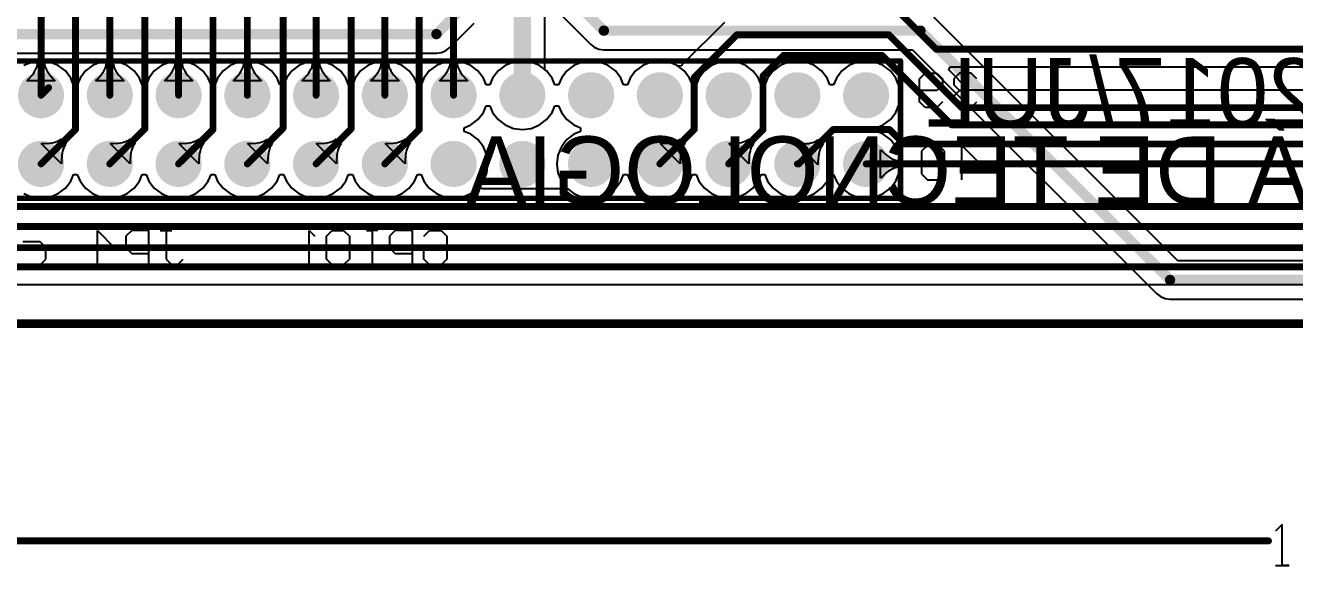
# Model space of a CAD drawing. Extents: x 8 to 204, y 9 to 177.
# Drawn here: x 47.38 to 94.26, y 8.86 to 28.85 of the extents above; entities that cross this region are included whole.
import ezdxf

# ---------------------------------------------------------------- set-up
doc = ezdxf.new("R2010")
doc.units = 0
doc.layers.get('0').update_dxf_attribs({"linetype": 'CONTINUOUS'})
for name, color, linetype in [('BOTTOMLAYER', 5, 'CONTINUOUS'), ('BOTTOMOVERLAY', 54, 'CONTINUOUS'), ('BOTTOMSOLDER', 6, 'CONTINUOUS'), ('MECHANICAL13', 56, 'CONTINUOUS'), ('MECHANICAL3', 76, 'CONTINUOUS'), ('MULTILAYER', 9, 'CONTINUOUS'), ('PADHOLELAYER', 156, 'CONTINUOUS'), ('TOPLAYER', 1, 'CONTINUOUS'), ('TOPSOLDER', 216, 'CONTINUOUS')]:
    doc.layers.add(name, color=color, linetype=linetype)

# ---------------------------------------------------------------- blocks, each defined once
blk = doc.blocks.new('HDR2X20_B_206')
at = {"layer": 'BOTTOMLAYER', "const_width": 0.75}
for points in [[(17.405, 0, 1), (18.155, 0, 1)], [(19.945, 0, 1), (20.695, 0, 1)], [(22.485, 0, 1), (23.235, 0, 1)], [(25.025, 0, 1), (25.775, 0, 1)], [(27.565, 0, 1), (28.315, 0, 1)], [(30.105, 0, 1), (30.855, 0, 1)], [(32.645, 0, 1), (33.395, 0, 1)], [(35.185, 0, 1), (35.935, 0, 1)], [(37.725, 0, 1), (38.475, 0, 1)], [(40.265, 0, 1), (41.015, 0, 1)], [(42.805, 0, 1), (43.555, 0, 1)], [(45.345, 0, 1), (46.095, 0, 1)], [(47.885, 0, 1), (48.635, 0, 1)], [(17.405, -2.54, 1), (18.155, -2.54, 1)], [(19.945, -2.54, 1), (20.695, -2.54, 1)], [(22.485, -2.54, 1), (23.235, -2.54, 1)], [(25.025, -2.54, 1), (25.775, -2.54, 1)], [(27.565, -2.54, 1), (28.315, -2.54, 1)], [(30.105, -2.54, 1), (30.855, -2.54, 1)], [(32.645, -2.54, 1), (33.395, -2.54, 1)], [(35.185, -2.54, 1), (35.935, -2.54, 1)], [(37.725, -2.54, 1), (38.475, -2.54, 1)], [(40.265, -2.54, 1), (41.015, -2.54, 1)], [(42.805, -2.54, 1), (43.555, -2.54, 1)], [(45.345, -2.54, 1), (46.095, -2.54, 1)], [(47.885, -2.54, 1), (48.635, -2.54, 1)]]:
    blk.add_lwpolyline(points, format="xyb", close=True, dxfattribs=at)
at = {"layer": 'BOTTOMOVERLAY'}
for p, q in [((50.233, 0.601), (50.445, 0.812)), ((50.233, -0.246), (50.233, 0.601)), ((50.445, 0.812), (50.868, 0.812)), ((50.868, 0.812), (51.08, 0.601)), ((51.08, 0.601), (51.08, 0.389)), ((51.715, 0.812), (51.503, 0.601)), ((51.503, 0.601), (51.503, 0.389)), ((52.138, 0.812), (51.715, 0.812)), ((52.349, 0.601), (52.138, 0.812)), ((50.868, 0.178), (50.233, 0.178)), ((51.08, 0.389), (50.868, 0.178)), ((51.503, 0.389), (51.715, 0.178)), ((51.715, 0.178), (51.503, -0.034)), ((51.715, 0.178), (51.926, 0.178)), ((51.926, 0.178), (51.715, 0.178)), ((50.445, -0.457), (50.233, -0.246)), ((50.868, -0.457), (50.445, -0.457)), ((51.08, -0.246), (50.868, -0.457)), ((51.503, -0.034), (51.503, -0.246)), ((51.503, -0.246), (51.715, -0.457)), ((51.715, -0.457), (52.138, -0.457)), ((52.138, -0.457), (52.349, -0.246)), ((50.521, -1.855), (50.31, -2.066)), ((50.944, -1.855), (50.521, -1.855)), ((51.156, -2.066), (50.944, -1.855)), ((51.791, -3.124), (51.791, -1.855)), ((51.791, -1.855), (52.426, -2.489)), ((50.31, -2.066), (50.31, -2.913)), ((51.156, -2.913), (51.156, -2.066)), ((52.426, -2.489), (51.579, -2.489)), ((50.31, -2.913), (50.521, -3.124)), ((50.521, -3.124), (50.944, -3.124)), ((50.944, -3.124), (51.156, -2.913))]:
    blk.add_line(p, q, dxfattribs=at)
at = {"layer": 'BOTTOMOVERLAY', "const_width": 0.2}
for points in [[(-1.27, 1.27), (49.53, 1.27)], [(49.53, -3.81), (49.53, 1.27)], [(-1.27, -3.81), (49.53, -3.81)]]:
    blk.add_lwpolyline(points, dxfattribs=at)
at = {"layer": 'BOTTOMOVERLAY', "const_width": 0.1}
for points in [[(49.48, 1.27, 1), (49.58, 1.27, 1)], [(49.48, 1.27, 1), (49.58, 1.27, 1)], [(49.48, -3.81, 1), (49.58, -3.81, 1)], [(49.48, -3.81, 1), (49.58, -3.81, 1)]]:
    blk.add_lwpolyline(points, format="xyb", close=True, dxfattribs=at)
at = {"layer": 'BOTTOMSOLDER', "const_width": 0.852}
for points in [[(17.354, 0, 1), (18.206, 0, 1)], [(19.894, 0, 1), (20.746, 0, 1)], [(22.434, 0, 1), (23.286, 0, 1)], [(24.974, 0, 1), (25.826, 0, 1)], [(27.514, 0, 1), (28.366, 0, 1)], [(30.054, 0, 1), (30.906, 0, 1)], [(32.594, 0, 1), (33.446, 0, 1)], [(35.134, 0, 1), (35.986, 0, 1)], [(37.674, 0, 1), (38.526, 0, 1)], [(40.214, 0, 1), (41.066, 0, 1)], [(42.754, 0, 1), (43.606, 0, 1)], [(45.294, 0, 1), (46.146, 0, 1)], [(47.834, 0, 1), (48.686, 0, 1)], [(17.354, -2.54, 1), (18.206, -2.54, 1)], [(19.894, -2.54, 1), (20.746, -2.54, 1)], [(22.434, -2.54, 1), (23.286, -2.54, 1)], [(24.974, -2.54, 1), (25.826, -2.54, 1)], [(27.514, -2.54, 1), (28.366, -2.54, 1)], [(30.054, -2.54, 1), (30.906, -2.54, 1)], [(32.594, -2.54, 1), (33.446, -2.54, 1)], [(35.134, -2.54, 1), (35.986, -2.54, 1)], [(37.674, -2.54, 1), (38.526, -2.54, 1)], [(40.214, -2.54, 1), (41.066, -2.54, 1)], [(42.754, -2.54, 1), (43.606, -2.54, 1)], [(45.294, -2.54, 1), (46.146, -2.54, 1)], [(47.834, -2.54, 1), (48.686, -2.54, 1)]]:
    blk.add_lwpolyline(points, format="xyb", close=True, dxfattribs=at)
at = {"layer": 'MULTILAYER', "const_width": 0.75}
for points in [[(17.405, 0, 1), (18.155, 0, 1)], [(19.945, 0, 1), (20.695, 0, 1)], [(22.485, 0, 1), (23.235, 0, 1)], [(25.025, 0, 1), (25.775, 0, 1)], [(27.565, 0, 1), (28.315, 0, 1)], [(30.105, 0, 1), (30.855, 0, 1)], [(32.645, 0, 1), (33.395, 0, 1)], [(35.185, 0, 1), (35.935, 0, 1)], [(37.725, 0, 1), (38.475, 0, 1)], [(40.265, 0, 1), (41.015, 0, 1)], [(42.805, 0, 1), (43.555, 0, 1)], [(45.345, 0, 1), (46.095, 0, 1)], [(47.885, 0, 1), (48.635, 0, 1)], [(17.405, -2.54, 1), (18.155, -2.54, 1)], [(19.945, -2.54, 1), (20.695, -2.54, 1)], [(22.485, -2.54, 1), (23.235, -2.54, 1)], [(25.025, -2.54, 1), (25.775, -2.54, 1)], [(27.565, -2.54, 1), (28.315, -2.54, 1)], [(30.105, -2.54, 1), (30.855, -2.54, 1)], [(32.645, -2.54, 1), (33.395, -2.54, 1)], [(35.185, -2.54, 1), (35.935, -2.54, 1)], [(37.725, -2.54, 1), (38.475, -2.54, 1)], [(40.265, -2.54, 1), (41.015, -2.54, 1)], [(42.805, -2.54, 1), (43.555, -2.54, 1)], [(45.345, -2.54, 1), (46.095, -2.54, 1)], [(47.885, -2.54, 1), (48.635, -2.54, 1)]]:
    blk.add_lwpolyline(points, format="xyb", close=True, dxfattribs=at)
at = {"layer": 'PADHOLELAYER', "const_width": 0.45}
for points in [[(17.555, 0, 1), (18.005, 0, 1)], [(20.095, 0, 1), (20.545, 0, 1)], [(22.635, 0, 1), (23.085, 0, 1)], [(25.175, 0, 1), (25.625, 0, 1)], [(27.715, 0, 1), (28.165, 0, 1)], [(30.255, 0, 1), (30.705, 0, 1)], [(32.795, 0, 1), (33.245, 0, 1)], [(35.335, 0, 1), (35.785, 0, 1)], [(37.875, 0, 1), (38.325, 0, 1)], [(40.415, 0, 1), (40.865, 0, 1)], [(42.955, 0, 1), (43.405, 0, 1)], [(45.495, 0, 1), (45.945, 0, 1)], [(48.035, 0, 1), (48.485, 0, 1)], [(17.555, -2.54, 1), (18.005, -2.54, 1)], [(20.095, -2.54, 1), (20.545, -2.54, 1)], [(22.635, -2.54, 1), (23.085, -2.54, 1)], [(25.175, -2.54, 1), (25.625, -2.54, 1)], [(27.715, -2.54, 1), (28.165, -2.54, 1)], [(30.255, -2.54, 1), (30.705, -2.54, 1)], [(32.795, -2.54, 1), (33.245, -2.54, 1)], [(35.335, -2.54, 1), (35.785, -2.54, 1)], [(37.875, -2.54, 1), (38.325, -2.54, 1)], [(40.415, -2.54, 1), (40.865, -2.54, 1)], [(42.955, -2.54, 1), (43.405, -2.54, 1)], [(45.495, -2.54, 1), (45.945, -2.54, 1)], [(48.035, -2.54, 1), (48.485, -2.54, 1)]]:
    blk.add_lwpolyline(points, format="xyb", close=True, dxfattribs=at)
at = {"layer": 'TOPLAYER', "const_width": 0.75}
for points in [[(17.405, 0, 1), (18.155, 0, 1)], [(19.945, 0, 1), (20.695, 0, 1)], [(22.485, 0, 1), (23.235, 0, 1)], [(25.025, 0, 1), (25.775, 0, 1)], [(27.565, 0, 1), (28.315, 0, 1)], [(30.105, 0, 1), (30.855, 0, 1)], [(32.645, 0, 1), (33.395, 0, 1)], [(35.185, 0, 1), (35.935, 0, 1)], [(37.725, 0, 1), (38.475, 0, 1)], [(40.265, 0, 1), (41.015, 0, 1)], [(42.805, 0, 1), (43.555, 0, 1)], [(45.345, 0, 1), (46.095, 0, 1)], [(47.885, 0, 1), (48.635, 0, 1)], [(17.405, -2.54, 1), (18.155, -2.54, 1)], [(19.945, -2.54, 1), (20.695, -2.54, 1)], [(22.485, -2.54, 1), (23.235, -2.54, 1)], [(25.025, -2.54, 1), (25.775, -2.54, 1)], [(27.565, -2.54, 1), (28.315, -2.54, 1)], [(30.105, -2.54, 1), (30.855, -2.54, 1)], [(32.645, -2.54, 1), (33.395, -2.54, 1)], [(35.185, -2.54, 1), (35.935, -2.54, 1)], [(37.725, -2.54, 1), (38.475, -2.54, 1)], [(40.265, -2.54, 1), (41.015, -2.54, 1)], [(42.805, -2.54, 1), (43.555, -2.54, 1)], [(45.345, -2.54, 1), (46.095, -2.54, 1)], [(47.885, -2.54, 1), (48.635, -2.54, 1)]]:
    blk.add_lwpolyline(points, format="xyb", close=True, dxfattribs=at)
at = {"layer": 'TOPSOLDER', "const_width": 0.852}
for points in [[(17.354, 0, 1), (18.206, 0, 1)], [(19.894, 0, 1), (20.746, 0, 1)], [(22.434, 0, 1), (23.286, 0, 1)], [(24.974, 0, 1), (25.826, 0, 1)], [(27.514, 0, 1), (28.366, 0, 1)], [(30.054, 0, 1), (30.906, 0, 1)], [(32.594, 0, 1), (33.446, 0, 1)], [(35.134, 0, 1), (35.986, 0, 1)], [(37.674, 0, 1), (38.526, 0, 1)], [(40.214, 0, 1), (41.066, 0, 1)], [(42.754, 0, 1), (43.606, 0, 1)], [(45.294, 0, 1), (46.146, 0, 1)], [(47.834, 0, 1), (48.686, 0, 1)], [(17.354, -2.54, 1), (18.206, -2.54, 1)], [(19.894, -2.54, 1), (20.746, -2.54, 1)], [(22.434, -2.54, 1), (23.286, -2.54, 1)], [(24.974, -2.54, 1), (25.826, -2.54, 1)], [(27.514, -2.54, 1), (28.366, -2.54, 1)], [(30.054, -2.54, 1), (30.906, -2.54, 1)], [(32.594, -2.54, 1), (33.446, -2.54, 1)], [(35.134, -2.54, 1), (35.986, -2.54, 1)], [(37.674, -2.54, 1), (38.526, -2.54, 1)], [(40.214, -2.54, 1), (41.066, -2.54, 1)], [(42.754, -2.54, 1), (43.606, -2.54, 1)], [(45.294, -2.54, 1), (46.146, -2.54, 1)], [(47.834, -2.54, 1), (48.686, -2.54, 1)]]:
    blk.add_lwpolyline(points, format="xyb", close=True, dxfattribs=at)

msp = doc.modelspace()

# ---------------------------------------------------------------- linework, layer by layer
at = {"layer": 'BOTTOMLAYER'}
for p, q in [((63.058, 28.026), (63.96, 28.927)), ((73.202, 28.957), (71.627, 27.382)), ((41.962, 27.82), (62.56, 27.82)), ((62.56, 27.82), (62.743, 27.844)), ((62.743, 27.844), (62.912, 27.914)), ((62.912, 27.914), (63.058, 28.026)), ((47.627, 27.489), (47.321, 27.362)), ((47.955, 27.532), (47.627, 27.489)), ((48.284, 27.489), (47.955, 27.532)), ((48.59, 27.362), (48.284, 27.489)), ((48.852, 27.161), (48.59, 27.362)), ((49.861, 27.362), (49.598, 27.161)), ((50.167, 27.489), (49.861, 27.362)), ((50.495, 27.532), (50.167, 27.489)), ((50.824, 27.489), (50.495, 27.532)), ((51.13, 27.362), (50.824, 27.489)), ((51.392, 27.161), (51.13, 27.362)), ((52.401, 27.362), (52.138, 27.161)), ((52.707, 27.489), (52.401, 27.362)), ((53.035, 27.532), (52.707, 27.489)), ((53.364, 27.489), (53.035, 27.532)), ((53.67, 27.362), (53.364, 27.489)), ((53.932, 27.161), (53.67, 27.362)), ((54.941, 27.362), (54.678, 27.161)), ((55.247, 27.489), (54.941, 27.362)), ((55.575, 27.532), (55.247, 27.489)), ((55.904, 27.489), (55.575, 27.532)), ((56.21, 27.362), (55.904, 27.489)), ((56.472, 27.161), (56.21, 27.362)), ((57.481, 27.362), (57.218, 27.161)), ((57.787, 27.489), (57.481, 27.362)), ((58.115, 27.532), (57.787, 27.489)), ((58.444, 27.489), (58.115, 27.532)), ((58.75, 27.362), (58.444, 27.489)), ((59.012, 27.161), (58.75, 27.362)), ((60.021, 27.362), (59.758, 27.161)), ((60.327, 27.489), (60.021, 27.362)), ((60.655, 27.532), (60.327, 27.489)), ((60.984, 27.489), (60.655, 27.532)), ((61.29, 27.362), (60.984, 27.489)), ((61.552, 27.161), (61.29, 27.362)), ((62.561, 27.362), (62.298, 27.161)), ((62.867, 27.489), (62.561, 27.362)), ((63.195, 27.532), (62.867, 27.489)), ((63.524, 27.489), (63.195, 27.532)), ((63.83, 27.362), (63.524, 27.489)), ((64.092, 27.161), (63.83, 27.362)), ((65.101, 27.362), (64.838, 27.161)), ((65.407, 27.489), (65.101, 27.362)), ((65.735, 27.532), (65.407, 27.489)), ((66.064, 27.489), (65.735, 27.532)), ((66.37, 27.362), (66.064, 27.489)), ((66.632, 27.161), (66.37, 27.362)), ((67.641, 27.362), (67.378, 27.161)), ((67.947, 27.489), (67.641, 27.362)), ((68.275, 27.532), (67.947, 27.489)), ((68.604, 27.489), (68.275, 27.532)), ((68.91, 27.362), (68.604, 27.489)), ((69.172, 27.161), (68.91, 27.362)), ((70.181, 27.362), (69.918, 27.161)), ((70.487, 27.489), (70.181, 27.362)), ((70.815, 27.532), (70.487, 27.489)), ((71.144, 27.489), (70.815, 27.532)), ((71.45, 27.362), (71.144, 27.489)), ((71.485, 27.335), (71.45, 27.362)), ((71.61, 27.356), (71.485, 27.335)), ((71.627, 27.382), (71.61, 27.356)), ((81.487, 27.201), (81.536, 27.318)), ((82.234, 26.454), (81.487, 27.201)), ((81.536, 27.318), (120.701, 27.318)), ((49.054, 26.898), (48.852, 27.161)), ((49.156, 26.651), (49.054, 26.898)), ((49.396, 26.898), (49.294, 26.651)), ((49.598, 27.161), (49.396, 26.898)), ((51.594, 26.898), (51.392, 27.161)), ((51.696, 26.651), (51.594, 26.898)), ((51.936, 26.898), (51.834, 26.651)), ((52.138, 27.161), (51.936, 26.898)), ((54.134, 26.898), (53.932, 27.161)), ((54.236, 26.651), (54.134, 26.898)), ((54.476, 26.898), (54.374, 26.651)), ((54.678, 27.161), (54.476, 26.898)), ((56.674, 26.898), (56.472, 27.161)), ((56.776, 26.651), (56.674, 26.898)), ((57.016, 26.898), (56.914, 26.651)), ((57.218, 27.161), (57.016, 26.898)), ((59.214, 26.898), (59.012, 27.161)), ((59.316, 26.651), (59.214, 26.898)), ((59.556, 26.898), (59.454, 26.651)), ((59.758, 27.161), (59.556, 26.898)), ((61.754, 26.898), (61.552, 27.161)), ((61.856, 26.651), (61.754, 26.898)), ((62.096, 26.898), (61.994, 26.651)), ((62.298, 27.161), (62.096, 26.898)), ((64.294, 26.898), (64.092, 27.161)), ((64.396, 26.651), (64.294, 26.898)), ((64.636, 26.898), (64.534, 26.651)), ((64.838, 27.161), (64.636, 26.898)), ((66.834, 26.898), (66.632, 27.161)), ((66.936, 26.651), (66.834, 26.898)), ((67.176, 26.898), (67.074, 26.651)), ((67.378, 27.161), (67.176, 26.898)), ((69.374, 26.898), (69.172, 27.161)), ((69.476, 26.651), (69.374, 26.898)), ((69.716, 26.898), (69.614, 26.651)), ((69.918, 27.161), (69.716, 26.898)), ((49.294, 26.651), (49.156, 26.651)), ((51.834, 26.651), (51.696, 26.651)), ((54.374, 26.651), (54.236, 26.651)), ((56.914, 26.651), (56.776, 26.651)), ((59.454, 26.651), (59.316, 26.651)), ((61.994, 26.651), (61.856, 26.651)), ((64.534, 26.651), (64.396, 26.651)), ((67.074, 26.651), (66.936, 26.651)), ((69.614, 26.651), (69.476, 26.651)), ((133.869, 26.454), (82.234, 26.454)), ((64.294, 25.629), (64.396, 25.876)), ((64.396, 25.876), (64.534, 25.876)), ((64.534, 25.876), (64.636, 25.629)), ((66.834, 25.629), (66.936, 25.876)), ((66.936, 25.876), (67.074, 25.876)), ((67.074, 25.876), (67.176, 25.629)), ((63.83, 25.165), (64.092, 25.366)), ((64.092, 25.366), (64.294, 25.629)), ((64.636, 25.629), (64.838, 25.366)), ((64.838, 25.366), (65.101, 25.165)), ((66.37, 25.165), (66.632, 25.366)), ((66.632, 25.366), (66.834, 25.629)), ((67.176, 25.629), (67.378, 25.366)), ((67.378, 25.366), (67.641, 25.165)), ((63.582, 25.062), (63.83, 25.165)), ((63.582, 24.925), (63.582, 25.062)), ((63.83, 24.822), (63.582, 24.925)), ((65.101, 25.165), (65.407, 25.038)), ((65.407, 25.038), (65.735, 24.995)), ((65.735, 24.995), (66.064, 25.038)), ((66.064, 25.038), (66.37, 25.165)), ((67.641, 25.165), (67.888, 25.062)), ((67.888, 24.925), (67.641, 24.822)), ((67.888, 25.062), (67.888, 24.925)), ((64.092, 24.621), (63.83, 24.822)), ((64.294, 24.358), (64.092, 24.621)), ((67.378, 24.621), (67.176, 24.358)), ((67.641, 24.822), (67.378, 24.621)), ((71.565, 23.731), (70.823, 24.474)), ((70.823, 24.474), (70.93, 24.474)), ((70.93, 24.474), (71.124, 24.487)), ((71.124, 24.487), (71.209, 24.5)), ((71.209, 24.5), (71.287, 24.516)), ((71.287, 24.516), (71.358, 24.536)), ((71.358, 24.536), (71.421, 24.56)), ((71.421, 24.56), (71.477, 24.587)), ((71.477, 24.587), (71.525, 24.619)), ((71.525, 24.619), (71.566, 24.654)), ((71.566, 24.654), (71.746, 24.475)), ((71.679, 24.385), (71.651, 24.33)), ((71.711, 24.434), (71.679, 24.385)), ((71.746, 24.475), (71.711, 24.434)), ((74.105, 23.731), (73.363, 24.474)), ((73.363, 24.474), (73.47, 24.474)), ((73.47, 24.474), (73.664, 24.487)), ((73.664, 24.487), (73.749, 24.5)), ((73.749, 24.5), (73.827, 24.516)), ((73.827, 24.516), (73.898, 24.536)), ((73.898, 24.536), (73.961, 24.56)), ((73.961, 24.56), (74.017, 24.587)), ((74.017, 24.587), (74.065, 24.619)), ((74.065, 24.619), (74.106, 24.654)), ((74.106, 24.654), (74.286, 24.475)), ((74.219, 24.385), (74.191, 24.33)), ((74.251, 24.434), (74.219, 24.385)), ((74.286, 24.475), (74.251, 24.434)), ((76.645, 23.695), (75.939, 24.472)), ((75.939, 24.472), (76.044, 24.468)), ((76.044, 24.468), (76.234, 24.473)), ((76.234, 24.473), (76.318, 24.483)), ((76.318, 24.483), (76.395, 24.497)), ((76.395, 24.497), (76.465, 24.515)), ((76.465, 24.515), (76.529, 24.538)), ((76.529, 24.538), (76.585, 24.565)), ((76.585, 24.565), (76.633, 24.596)), ((76.633, 24.596), (76.675, 24.633)), ((76.675, 24.633), (76.846, 24.444)), ((76.812, 24.404), (76.781, 24.357)), ((76.846, 24.444), (76.812, 24.404)), ((64.421, 24.052), (64.294, 24.358)), ((64.464, 23.724), (64.421, 24.052)), ((67.05, 24.052), (67.006, 23.724)), ((67.176, 24.358), (67.05, 24.052)), ((71.579, 24.032), (71.566, 23.839)), ((71.591, 24.118), (71.579, 24.032)), ((71.608, 24.196), (71.591, 24.118)), ((71.628, 24.266), (71.608, 24.196)), ((71.651, 24.33), (71.628, 24.266)), ((74.119, 24.032), (74.106, 23.839)), ((74.131, 24.118), (74.119, 24.032)), ((74.148, 24.196), (74.131, 24.118)), ((74.168, 24.266), (74.148, 24.196)), ((74.191, 24.33), (74.168, 24.266)), ((76.672, 24.002), (76.651, 23.805)), ((76.687, 24.088), (76.672, 24.002)), ((76.706, 24.167), (76.687, 24.088)), ((76.728, 24.238), (76.706, 24.167)), ((76.753, 24.301), (76.728, 24.238)), ((76.781, 24.357), (76.753, 24.301)), ((78.971, 23.199), (78.971, 24.249)), ((78.971, 24.249), (79.048, 24.173)), ((79.048, 24.173), (79.193, 24.046)), ((79.193, 24.046), (79.263, 23.994)), ((79.263, 23.994), (79.329, 23.95)), ((79.329, 23.95), (79.393, 23.914)), ((79.393, 23.914), (79.455, 23.886)), ((64.421, 23.395), (64.464, 23.724)), ((67.006, 23.724), (67.05, 23.395)), ((71.566, 23.839), (71.565, 23.731)), ((74.106, 23.839), (74.105, 23.731)), ((76.651, 23.805), (76.645, 23.695)), ((79.263, 23.453), (79.193, 23.402)), ((79.329, 23.497), (79.263, 23.453)), ((79.393, 23.533), (79.329, 23.497)), ((79.455, 23.561), (79.393, 23.533)), ((79.455, 23.886), (79.514, 23.867)), ((79.514, 23.581), (79.455, 23.561)), ((79.514, 23.867), (79.57, 23.855)), ((79.57, 23.593), (79.514, 23.581)), ((79.57, 23.855), (79.624, 23.851)), ((79.624, 23.597), (79.57, 23.593)), ((79.624, 23.851), (79.624, 23.597)), ((64.167, 22.923), (64.294, 23.089)), ((64.294, 23.089), (64.421, 23.395)), ((67.05, 23.395), (67.176, 23.089)), ((67.176, 23.089), (67.304, 22.923)), ((79.048, 23.274), (78.971, 23.199)), ((79.193, 23.402), (79.048, 23.274)), ((64.229, 22.796), (64.167, 22.923)), ((67.241, 22.796), (64.229, 22.796)), ((67.304, 22.923), (67.241, 22.796)), ((33.985, 19.266), (167.303, 19.266)), ((190.119, 17.78), (14.605, 17.78))]:
    msp.add_line(p, q, dxfattribs=at)
for points, const_width in [([(77.165, 31.826), (81.026, 27.965)], 0.254), ([(62.56, 28.524), (63.881, 29.845)], 0.381), ([(41.377, 28.524), (62.56, 28.524)], 0.381), ([(72.085, 26.924), (73.66, 28.499)], 0.254), ([(73.66, 28.499), (79.273, 28.499)], 0.254), ([(79.273, 28.499), (81.966, 25.806)], 0.254), ([(74.625, 26.975), (75.387, 27.737)], 0.254), ([(75.387, 27.737), (79.019, 27.737)], 0.254), ([(79.019, 27.737), (81.585, 25.171)], 0.254), ([(81.026, 27.965), (120.701, 27.965)], 0.254), ([(72.085, 24.994), (72.085, 26.924)], 0.254), ([(74.625, 24.994), (74.625, 26.975)], 0.254), ([(47.955, 26.264), (48.235, 26.543)], 0.254), ([(81.966, 25.806), (134.137, 25.806)], 0.254), ([(70.815, 23.724), (72.085, 24.994)], 0.254), ([(73.355, 23.724), (74.625, 24.994)], 0.254), ([(75.946, 23.724), (77.216, 24.994)], 0.254), ([(77.216, 24.994), (79.299, 24.994)], 0.254), ([(79.299, 24.994), (79.832, 24.46)], 0.254), ([(81.585, 25.171), (134.899, 25.171)], 0.254), ([(79.832, 24.46), (135.585, 24.46)], 0.254), ([(75.895, 23.724), (75.946, 23.724)], 0.254), ([(78.435, 23.724), (137.574, 23.724)], 0.254), ([(39.37, 22.149), (144.926, 22.149)], 0.254), ([(37.567, 21.412), (152.419, 21.412)], 0.254), ([(35.814, 20.625), (159.734, 20.625)], 0.254), ([(33.985, 19.914), (167.303, 19.914)], 0.254)]:
    msp.add_lwpolyline(points, dxfattribs=dict(at, const_width=const_width))
for points, const_width in [([(62.465, 28.524, 1), (62.655, 28.524, 1)], 0.191), ([(62.465, 28.524, 1), (62.655, 28.524, 1)], 0.191), ([(73.596, 28.499, 1), (73.724, 28.499, 1)], 0.127), ([(73.596, 28.499, 1), (73.724, 28.499, 1)], 0.127), ([(79.21, 28.499, 1), (79.337, 28.499, 1)], 0.127), ([(79.21, 28.499, 1), (79.337, 28.499, 1)], 0.127), ([(75.324, 27.737, 1), (75.451, 27.737, 1)], 0.127), ([(75.324, 27.737, 1), (75.451, 27.737, 1)], 0.127), ([(78.956, 27.737, 1), (79.083, 27.737, 1)], 0.127), ([(78.956, 27.737, 1), (79.083, 27.737, 1)], 0.127), ([(80.962, 27.965, 1), (81.09, 27.965, 1)], 0.127), ([(80.962, 27.965, 1), (81.09, 27.965, 1)], 0.127), ([(72.022, 26.924, 1), (72.149, 26.924, 1)], 0.127), ([(72.022, 26.924, 1), (72.149, 26.924, 1)], 0.127), ([(74.562, 26.975, 1), (74.689, 26.975, 1)], 0.127), ([(74.562, 26.975, 1), (74.689, 26.975, 1)], 0.127), ([(47.892, 26.264, 1), (48.019, 26.264, 1)], 0.127), ([(48.171, 26.543, 1), (48.298, 26.543, 1)], 0.127), ([(81.902, 25.806, 1), (82.029, 25.806, 1)], 0.127), ([(81.902, 25.806, 1), (82.029, 25.806, 1)], 0.127), ([(72.022, 24.994, 1), (72.149, 24.994, 1)], 0.127), ([(72.022, 24.994, 1), (72.149, 24.994, 1)], 0.127), ([(74.562, 24.994, 1), (74.689, 24.994, 1)], 0.127), ([(74.562, 24.994, 1), (74.689, 24.994, 1)], 0.127), ([(77.152, 24.994, 1), (77.279, 24.994, 1)], 0.127), ([(77.152, 24.994, 1), (77.279, 24.994, 1)], 0.127), ([(79.235, 24.994, 1), (79.362, 24.994, 1)], 0.127), ([(79.235, 24.994, 1), (79.362, 24.994, 1)], 0.127), ([(81.521, 25.171, 1), (81.648, 25.171, 1)], 0.127), ([(81.521, 25.171, 1), (81.648, 25.171, 1)], 0.127), ([(79.769, 24.46, 1), (79.896, 24.46, 1)], 0.127), ([(79.769, 24.46, 1), (79.896, 24.46, 1)], 0.127), ([(70.752, 23.724, 1), (70.879, 23.724, 1)], 0.127), ([(73.292, 23.724, 1), (73.419, 23.724, 1)], 0.127), ([(75.832, 23.724, 1), (75.959, 23.724, 1)], 0.127), ([(75.882, 23.724, 1), (76.01, 23.724, 1)], 0.127), ([(75.882, 23.724, 1), (76.01, 23.724, 1)], 0.127), ([(78.372, 23.724, 1), (78.499, 23.724, 1)], 0.127)]:
    msp.add_lwpolyline(points, format="xyb", close=True, dxfattribs=dict(at, const_width=const_width))
at = {"layer": 'BOTTOMOVERLAY'}
for p, q in [((50.034, 19.99), (50.034, 21.259)), ((50.034, 21.259), (50.669, 20.625)), ((51.303, 21.259), (51.092, 21.048)), ((51.938, 21.259), (51.303, 21.259)), ((51.938, 19.99), (51.938, 21.259)), ((52.361, 21.259), (52.784, 21.259)), ((52.784, 21.259), (52.573, 21.259)), ((52.573, 21.259), (52.573, 20.201)), ((57.863, 19.99), (57.863, 21.259)), ((57.863, 21.259), (58.074, 21.048)), ((58.498, 21.048), (58.709, 21.259)), ((58.709, 21.259), (59.132, 21.259)), ((59.132, 21.259), (59.344, 21.048)), ((60.402, 21.259), (59.979, 21.259)), ((59.979, 21.259), (60.19, 21.259)), ((60.19, 21.259), (60.19, 19.99)), ((61.037, 21.259), (60.825, 21.048)), ((61.672, 21.259), (61.037, 21.259)), ((61.672, 19.99), (61.672, 21.259)), ((62.095, 21.048), (62.306, 21.259)), ((62.306, 21.259), (62.73, 21.259)), ((62.73, 21.259), (62.941, 21.048)), ((47.918, 20.836), (47.283, 20.836)), ((48.129, 20.625), (47.918, 20.836)), ((51.092, 21.048), (51.092, 20.625)), ((58.498, 20.201), (58.498, 21.048)), ((59.344, 21.048), (59.344, 20.201)), ((60.825, 21.048), (60.825, 20.625)), ((62.941, 21.048), (62.941, 20.201)), ((47.918, 19.99), (48.129, 20.201)), ((48.129, 20.201), (48.129, 20.625)), ((50.669, 20.625), (49.822, 20.625)), ((51.092, 20.625), (51.303, 20.413)), ((51.303, 20.413), (51.938, 20.413)), ((52.573, 20.201), (52.784, 19.99)), ((52.996, 19.99), (53.208, 20.201)), ((55.747, 20.625), (54.9, 20.625)), ((58.709, 19.99), (58.498, 20.201)), ((59.344, 20.201), (59.132, 19.99)), ((60.825, 20.625), (61.037, 20.413)), ((61.037, 20.413), (61.672, 20.413)), ((62.095, 20.201), (62.095, 20.625)), ((62.095, 20.625), (62.518, 20.625)), ((62.306, 19.99), (62.095, 20.201)), ((62.941, 20.201), (62.73, 19.99)), ((47.283, 19.99), (47.918, 19.99)), ((52.784, 19.99), (52.996, 19.99)), ((58.074, 19.99), (57.651, 19.99)), ((57.651, 19.99), (57.863, 19.99)), ((59.132, 19.99), (58.709, 19.99)), ((60.402, 19.99), (59.979, 19.99)), ((60.19, 19.99), (60.402, 19.99)), ((62.73, 19.99), (62.306, 19.99))]:
    msp.add_line(p, q, dxfattribs=at)
at = {"layer": 'MECHANICAL13'}
for p, q in [((93.807, 10.388), (93.554, 10.134)), ((93.807, 8.865), (93.807, 10.388)), ((93.554, 8.865), (94.061, 8.865)), ((94.061, 8.865), (93.807, 8.865))]:
    msp.add_line(p, q, dxfattribs=at)
at = {"layer": 'MECHANICAL13', "const_width": 0.254}
msp.add_lwpolyline([(14.011, 9.779), (93.3, 9.779)], dxfattribs=at)
at = {"layer": 'MECHANICAL13', "const_width": 0.127}
msp.add_lwpolyline([(93.236, 9.779, 1), (93.363, 9.779, 1)], format="xyb", close=True, dxfattribs=at)
at = {"layer": 'MECHANICAL3', "const_width": 0.254}
msp.add_lwpolyline([(14.605, 17.78), (190.5, 17.78)], dxfattribs=at)
at = {"layer": 'TOPLAYER'}
for p, q in [((66.799, 29.601), (68.247, 28.153)), ((66.568, 27.21), (66.568, 29.476)), ((89.954, 20.136), (80.94, 29.149)), ((68.247, 28.153), (68.393, 28.041)), ((68.393, 28.041), (68.563, 27.971)), ((68.563, 27.971), (68.745, 27.947)), ((68.745, 27.947), (80.15, 27.947)), ((80.15, 27.947), (89.164, 18.933)), ((47.729, 27.158), (47.765, 27.222)), ((47.765, 27.222), (47.792, 27.283)), ((47.792, 27.283), (47.812, 27.342)), ((47.812, 27.342), (47.824, 27.399)), ((47.824, 27.399), (47.828, 27.453)), ((47.828, 27.453), (48.082, 27.453)), ((48.082, 27.453), (48.086, 27.399)), ((48.086, 27.399), (48.098, 27.342)), ((48.098, 27.342), (48.118, 27.283)), ((48.118, 27.283), (48.146, 27.222)), ((48.146, 27.222), (48.182, 27.158)), ((50.269, 27.158), (50.305, 27.222)), ((50.305, 27.222), (50.332, 27.283)), ((50.332, 27.283), (50.352, 27.342)), ((50.352, 27.342), (50.364, 27.399)), ((50.364, 27.399), (50.368, 27.453)), ((50.368, 27.453), (50.622, 27.453)), ((50.622, 27.453), (50.626, 27.399)), ((50.626, 27.399), (50.638, 27.342)), ((50.638, 27.342), (50.658, 27.283)), ((50.658, 27.283), (50.686, 27.222)), ((50.686, 27.222), (50.722, 27.158)), ((52.809, 27.158), (52.845, 27.222)), ((52.845, 27.222), (52.872, 27.283)), ((52.872, 27.283), (52.892, 27.342)), ((52.892, 27.342), (52.904, 27.399)), ((52.904, 27.399), (52.908, 27.453)), ((52.908, 27.453), (53.162, 27.453)), ((53.162, 27.453), (53.166, 27.399)), ((53.166, 27.399), (53.178, 27.342)), ((53.178, 27.342), (53.198, 27.283)), ((53.198, 27.283), (53.226, 27.222)), ((53.226, 27.222), (53.262, 27.158)), ((55.349, 27.158), (55.385, 27.222)), ((55.385, 27.222), (55.412, 27.283)), ((55.412, 27.283), (55.432, 27.342)), ((55.432, 27.342), (55.444, 27.399)), ((55.444, 27.399), (55.448, 27.453)), ((55.448, 27.453), (55.702, 27.453)), ((55.702, 27.453), (55.706, 27.399)), ((55.706, 27.399), (55.718, 27.342)), ((55.718, 27.342), (55.738, 27.283)), ((55.738, 27.283), (55.766, 27.222)), ((55.766, 27.222), (55.802, 27.158)), ((57.889, 27.158), (57.925, 27.222)), ((57.925, 27.222), (57.952, 27.283)), ((57.952, 27.283), (57.972, 27.342)), ((57.972, 27.342), (57.984, 27.399)), ((57.984, 27.399), (57.988, 27.453)), ((57.988, 27.453), (58.242, 27.453)), ((58.242, 27.453), (58.246, 27.399)), ((58.246, 27.399), (58.258, 27.342)), ((58.258, 27.342), (58.278, 27.283)), ((58.278, 27.283), (58.306, 27.222)), ((58.306, 27.222), (58.342, 27.158)), ((60.429, 27.158), (60.465, 27.222)), ((60.465, 27.222), (60.492, 27.283)), ((60.492, 27.283), (60.512, 27.342)), ((60.512, 27.342), (60.524, 27.399)), ((60.524, 27.399), (60.528, 27.453)), ((60.528, 27.453), (60.782, 27.453)), ((60.782, 27.453), (60.786, 27.399)), ((60.786, 27.399), (60.798, 27.342)), ((60.798, 27.342), (60.818, 27.283)), ((60.818, 27.283), (60.846, 27.222)), ((60.846, 27.222), (60.882, 27.158)), ((62.969, 27.158), (63.005, 27.222)), ((63.005, 27.222), (63.032, 27.283)), ((63.032, 27.283), (63.052, 27.342)), ((63.052, 27.342), (63.064, 27.399)), ((63.064, 27.399), (63.068, 27.453)), ((63.068, 27.453), (63.322, 27.453)), ((63.322, 27.453), (63.326, 27.399)), ((63.326, 27.399), (63.338, 27.342)), ((63.338, 27.342), (63.358, 27.283)), ((63.358, 27.283), (63.386, 27.222)), ((63.386, 27.222), (63.422, 27.158)), ((66.632, 27.161), (66.568, 27.21)), ((67.641, 27.362), (67.378, 27.161)), ((67.947, 27.489), (67.641, 27.362)), ((68.275, 27.532), (67.947, 27.489)), ((68.604, 27.489), (68.275, 27.532)), ((68.91, 27.362), (68.604, 27.489)), ((69.172, 27.161), (68.91, 27.362)), ((70.181, 27.362), (69.918, 27.161)), ((70.487, 27.489), (70.181, 27.362)), ((70.815, 27.532), (70.487, 27.489)), ((71.144, 27.489), (70.815, 27.532)), ((71.45, 27.362), (71.144, 27.489)), ((71.712, 27.161), (71.45, 27.362)), ((72.721, 27.362), (72.458, 27.161)), ((73.027, 27.489), (72.721, 27.362)), ((73.355, 27.532), (73.027, 27.489)), ((73.684, 27.489), (73.355, 27.532)), ((73.99, 27.362), (73.684, 27.489)), ((74.252, 27.161), (73.99, 27.362)), ((75.261, 27.362), (74.998, 27.161)), ((75.567, 27.489), (75.261, 27.362)), ((75.895, 27.532), (75.567, 27.489)), ((76.224, 27.489), (75.895, 27.532)), ((76.53, 27.362), (76.224, 27.489)), ((76.792, 27.161), (76.53, 27.362)), ((77.801, 27.362), (77.538, 27.161)), ((78.107, 27.489), (77.801, 27.362)), ((78.435, 27.532), (78.107, 27.489)), ((78.764, 27.489), (78.435, 27.532)), ((79.07, 27.362), (78.764, 27.489)), ((79.332, 27.161), (79.07, 27.362)), ((47.43, 26.799), (47.506, 26.876)), ((48.48, 26.799), (47.43, 26.799)), ((47.506, 26.876), (47.633, 27.022)), ((47.633, 27.022), (47.685, 27.091)), ((47.685, 27.091), (47.729, 27.158)), ((48.182, 27.158), (48.225, 27.091)), ((48.225, 27.091), (48.277, 27.022)), ((48.277, 27.022), (48.405, 26.876)), ((48.405, 26.876), (48.48, 26.799)), ((49.97, 26.799), (50.046, 26.876)), ((51.02, 26.799), (49.97, 26.799)), ((50.046, 26.876), (50.173, 27.022)), ((50.173, 27.022), (50.225, 27.091)), ((50.225, 27.091), (50.269, 27.158)), ((50.722, 27.158), (50.765, 27.091)), ((50.765, 27.091), (50.817, 27.022)), ((50.817, 27.022), (50.945, 26.876)), ((50.945, 26.876), (51.02, 26.799)), ((52.51, 26.799), (52.586, 26.876)), ((53.56, 26.799), (52.51, 26.799)), ((52.586, 26.876), (52.713, 27.022)), ((52.713, 27.022), (52.765, 27.091)), ((52.765, 27.091), (52.809, 27.158)), ((53.262, 27.158), (53.305, 27.091)), ((53.305, 27.091), (53.357, 27.022)), ((53.357, 27.022), (53.485, 26.876)), ((53.485, 26.876), (53.56, 26.799)), ((55.05, 26.799), (55.126, 26.876)), ((56.1, 26.799), (55.05, 26.799)), ((55.126, 26.876), (55.253, 27.022)), ((55.253, 27.022), (55.305, 27.091)), ((55.305, 27.091), (55.349, 27.158)), ((55.802, 27.158), (55.845, 27.091)), ((55.845, 27.091), (55.897, 27.022)), ((55.897, 27.022), (56.025, 26.876)), ((56.025, 26.876), (56.1, 26.799)), ((57.59, 26.799), (57.666, 26.876)), ((58.64, 26.799), (57.59, 26.799)), ((57.666, 26.876), (57.793, 27.022)), ((57.793, 27.022), (57.845, 27.091)), ((57.845, 27.091), (57.889, 27.158)), ((58.342, 27.158), (58.385, 27.091)), ((58.385, 27.091), (58.437, 27.022)), ((58.437, 27.022), (58.565, 26.876)), ((58.565, 26.876), (58.64, 26.799)), ((60.13, 26.799), (60.206, 26.876)), ((61.18, 26.799), (60.13, 26.799)), ((60.206, 26.876), (60.333, 27.022)), ((60.333, 27.022), (60.385, 27.091)), ((60.385, 27.091), (60.429, 27.158)), ((60.882, 27.158), (60.925, 27.091)), ((60.925, 27.091), (60.977, 27.022)), ((60.977, 27.022), (61.105, 26.876)), ((61.105, 26.876), (61.18, 26.799)), ((62.67, 26.799), (62.746, 26.876)), ((63.72, 26.799), (62.67, 26.799)), ((62.746, 26.876), (62.873, 27.022)), ((62.873, 27.022), (62.925, 27.091)), ((62.925, 27.091), (62.969, 27.158)), ((63.422, 27.158), (63.465, 27.091)), ((63.465, 27.091), (63.517, 27.022)), ((63.517, 27.022), (63.645, 26.876)), ((63.645, 26.876), (63.72, 26.799)), ((66.834, 26.898), (66.632, 27.161)), ((66.936, 26.651), (66.834, 26.898)), ((67.176, 26.898), (67.074, 26.651)), ((67.378, 27.161), (67.176, 26.898)), ((69.374, 26.898), (69.172, 27.161)), ((69.476, 26.651), (69.374, 26.898)), ((69.716, 26.898), (69.614, 26.651)), ((69.918, 27.161), (69.716, 26.898)), ((71.914, 26.898), (71.712, 27.161)), ((72.016, 26.651), (71.914, 26.898)), ((72.256, 26.898), (72.154, 26.651)), ((72.458, 27.161), (72.256, 26.898)), ((74.454, 26.898), (74.252, 27.161)), ((74.556, 26.651), (74.454, 26.898)), ((74.796, 26.898), (74.694, 26.651)), ((74.998, 27.161), (74.796, 26.898)), ((76.994, 26.898), (76.792, 27.161)), ((77.096, 26.651), (76.994, 26.898)), ((77.336, 26.898), (77.234, 26.651)), ((77.538, 27.161), (77.336, 26.898)), ((79.534, 26.898), (79.332, 27.161)), ((79.661, 26.592), (79.534, 26.898)), ((67.074, 26.651), (66.936, 26.651)), ((69.614, 26.651), (69.476, 26.651)), ((72.154, 26.651), (72.016, 26.651)), ((74.694, 26.651), (74.556, 26.651)), ((77.234, 26.651), (77.096, 26.651)), ((79.704, 26.264), (79.661, 26.592)), ((79.661, 25.935), (79.704, 26.264)), ((64.294, 25.629), (64.396, 25.876)), ((64.396, 25.876), (64.534, 25.876)), ((64.534, 25.876), (64.636, 25.629)), ((66.834, 25.629), (66.936, 25.876)), ((66.936, 25.876), (67.074, 25.876)), ((67.074, 25.876), (67.176, 25.629)), ((79.534, 25.629), (79.661, 25.935)), ((63.83, 25.165), (64.092, 25.366)), ((64.092, 25.366), (64.294, 25.629)), ((64.636, 25.629), (64.838, 25.366)), ((64.838, 25.366), (65.101, 25.165)), ((66.37, 25.165), (66.632, 25.366)), ((66.632, 25.366), (66.834, 25.629)), ((67.176, 25.629), (67.378, 25.366)), ((67.378, 25.366), (67.641, 25.165)), ((79.07, 25.165), (79.332, 25.366)), ((79.332, 25.366), (79.534, 25.629)), ((63.582, 25.062), (63.83, 25.165)), ((63.582, 24.925), (63.582, 25.062)), ((63.83, 24.822), (63.582, 24.925)), ((65.101, 25.165), (65.407, 25.038)), ((65.407, 25.038), (65.735, 24.995)), ((65.735, 24.995), (66.064, 25.038)), ((66.064, 25.038), (66.37, 25.165)), ((67.641, 25.165), (67.888, 25.062)), ((67.888, 24.925), (67.641, 24.822)), ((67.888, 25.062), (67.888, 24.925)), ((78.822, 25.062), (79.07, 25.165)), ((78.822, 24.925), (78.822, 25.062)), ((79.07, 24.822), (78.822, 24.925)), ((48.705, 23.731), (47.963, 24.474)), ((47.963, 24.474), (48.07, 24.474)), ((48.07, 24.474), (48.264, 24.487)), ((48.264, 24.487), (48.349, 24.5)), ((48.349, 24.5), (48.427, 24.516)), ((48.427, 24.516), (48.498, 24.536)), ((48.498, 24.536), (48.561, 24.56)), ((48.561, 24.56), (48.617, 24.587)), ((48.617, 24.587), (48.665, 24.619)), ((48.665, 24.619), (48.706, 24.654)), ((48.706, 24.654), (48.886, 24.475)), ((48.819, 24.385), (48.791, 24.33)), ((48.851, 24.434), (48.819, 24.385)), ((48.886, 24.475), (48.851, 24.434)), ((51.245, 23.731), (50.503, 24.474)), ((50.503, 24.474), (50.61, 24.474)), ((50.61, 24.474), (50.804, 24.487)), ((50.804, 24.487), (50.889, 24.5)), ((50.889, 24.5), (50.967, 24.516)), ((50.967, 24.516), (51.038, 24.536)), ((51.038, 24.536), (51.101, 24.56)), ((51.101, 24.56), (51.157, 24.587)), ((51.157, 24.587), (51.205, 24.619)), ((51.205, 24.619), (51.246, 24.654)), ((51.246, 24.654), (51.426, 24.475)), ((51.359, 24.385), (51.331, 24.33)), ((51.391, 24.434), (51.359, 24.385)), ((51.426, 24.475), (51.391, 24.434)), ((53.785, 23.731), (53.043, 24.474)), ((53.043, 24.474), (53.15, 24.474)), ((53.15, 24.474), (53.344, 24.487)), ((53.344, 24.487), (53.429, 24.5)), ((53.429, 24.5), (53.507, 24.516)), ((53.507, 24.516), (53.578, 24.536)), ((53.578, 24.536), (53.641, 24.56)), ((53.641, 24.56), (53.697, 24.587)), ((53.697, 24.587), (53.745, 24.619)), ((53.745, 24.619), (53.786, 24.654)), ((53.786, 24.654), (53.966, 24.475)), ((53.899, 24.385), (53.871, 24.33)), ((53.931, 24.434), (53.899, 24.385)), ((53.966, 24.475), (53.931, 24.434)), ((56.325, 23.731), (55.583, 24.474)), ((55.583, 24.474), (55.69, 24.474)), ((55.69, 24.474), (55.884, 24.487)), ((55.884, 24.487), (55.969, 24.5)), ((55.969, 24.5), (56.047, 24.516)), ((56.047, 24.516), (56.118, 24.536)), ((56.118, 24.536), (56.181, 24.56)), ((56.181, 24.56), (56.237, 24.587)), ((56.237, 24.587), (56.285, 24.619)), ((56.285, 24.619), (56.326, 24.654)), ((56.326, 24.654), (56.506, 24.475)), ((56.439, 24.385), (56.411, 24.33)), ((56.471, 24.434), (56.439, 24.385)), ((56.506, 24.475), (56.471, 24.434)), ((58.865, 23.731), (58.123, 24.474)), ((58.123, 24.474), (58.23, 24.474)), ((58.23, 24.474), (58.424, 24.487)), ((58.424, 24.487), (58.509, 24.5)), ((58.509, 24.5), (58.587, 24.516)), ((58.587, 24.516), (58.658, 24.536)), ((58.658, 24.536), (58.721, 24.56)), ((58.721, 24.56), (58.777, 24.587)), ((58.777, 24.587), (58.825, 24.619)), ((58.825, 24.619), (58.866, 24.654)), ((58.866, 24.654), (59.046, 24.475)), ((58.979, 24.385), (58.951, 24.33)), ((59.011, 24.434), (58.979, 24.385)), ((59.046, 24.475), (59.011, 24.434)), ((61.405, 23.731), (60.663, 24.474)), ((60.663, 24.474), (60.77, 24.474)), ((60.77, 24.474), (60.964, 24.487)), ((60.964, 24.487), (61.049, 24.5)), ((61.049, 24.5), (61.127, 24.516)), ((61.127, 24.516), (61.198, 24.536)), ((61.198, 24.536), (61.261, 24.56)), ((61.261, 24.56), (61.317, 24.587)), ((61.317, 24.587), (61.365, 24.619)), ((61.365, 24.619), (61.406, 24.654)), ((61.406, 24.654), (61.586, 24.475)), ((61.519, 24.385), (61.491, 24.33)), ((61.551, 24.434), (61.519, 24.385)), ((61.586, 24.475), (61.551, 24.434)), ((64.092, 24.621), (63.83, 24.822)), ((64.294, 24.358), (64.092, 24.621)), ((67.378, 24.621), (67.176, 24.358)), ((67.641, 24.822), (67.378, 24.621)), ((79.332, 24.621), (79.07, 24.822)), ((79.534, 24.358), (79.332, 24.621)), ((48.719, 24.032), (48.706, 23.839)), ((48.731, 24.118), (48.719, 24.032)), ((48.748, 24.196), (48.731, 24.118)), ((48.768, 24.266), (48.748, 24.196)), ((48.791, 24.33), (48.768, 24.266)), ((51.259, 24.032), (51.246, 23.839)), ((51.271, 24.118), (51.259, 24.032)), ((51.288, 24.196), (51.271, 24.118)), ((51.308, 24.266), (51.288, 24.196)), ((51.331, 24.33), (51.308, 24.266)), ((53.799, 24.032), (53.786, 23.839)), ((53.811, 24.118), (53.799, 24.032)), ((53.828, 24.196), (53.811, 24.118)), ((53.848, 24.266), (53.828, 24.196)), ((53.871, 24.33), (53.848, 24.266)), ((56.339, 24.032), (56.326, 23.839)), ((56.351, 24.118), (56.339, 24.032)), ((56.368, 24.196), (56.351, 24.118)), ((56.388, 24.266), (56.368, 24.196)), ((56.411, 24.33), (56.388, 24.266)), ((58.879, 24.032), (58.866, 23.839)), ((58.891, 24.118), (58.879, 24.032)), ((58.908, 24.196), (58.891, 24.118)), ((58.928, 24.266), (58.908, 24.196)), ((58.951, 24.33), (58.928, 24.266)), ((61.419, 24.032), (61.406, 23.839)), ((61.431, 24.118), (61.419, 24.032)), ((61.448, 24.196), (61.431, 24.118)), ((61.468, 24.266), (61.448, 24.196)), ((61.491, 24.33), (61.468, 24.266)), ((64.421, 24.052), (64.294, 24.358)), ((64.464, 23.724), (64.421, 24.052)), ((67.05, 24.052), (67.006, 23.724)), ((67.176, 24.358), (67.05, 24.052)), ((79.661, 24.052), (79.534, 24.358)), ((79.704, 23.724), (79.661, 24.052)), ((48.706, 23.839), (48.705, 23.731)), ((51.246, 23.839), (51.245, 23.731)), ((53.786, 23.839), (53.785, 23.731)), ((56.326, 23.839), (56.325, 23.731)), ((58.866, 23.839), (58.865, 23.731)), ((61.406, 23.839), (61.405, 23.731)), ((64.421, 23.395), (64.464, 23.724)), ((67.006, 23.724), (67.05, 23.395)), ((79.661, 23.395), (79.704, 23.724)), ((48.852, 22.826), (49.054, 23.089)), ((49.054, 23.089), (49.156, 23.336)), ((49.156, 23.336), (49.294, 23.336)), ((49.294, 23.336), (49.396, 23.089)), ((49.396, 23.089), (49.598, 22.826)), ((51.392, 22.826), (51.594, 23.089)), ((51.594, 23.089), (51.696, 23.336)), ((51.696, 23.336), (51.834, 23.336)), ((51.834, 23.336), (51.936, 23.089)), ((51.936, 23.089), (52.138, 22.826)), ((53.932, 22.826), (54.134, 23.089)), ((54.134, 23.089), (54.236, 23.336)), ((54.236, 23.336), (54.374, 23.336)), ((54.374, 23.336), (54.476, 23.089)), ((54.476, 23.089), (54.678, 22.826)), ((56.472, 22.826), (56.674, 23.089)), ((56.674, 23.089), (56.776, 23.336)), ((56.776, 23.336), (56.914, 23.336)), ((56.914, 23.336), (57.016, 23.089)), ((57.016, 23.089), (57.218, 22.826)), ((59.012, 22.826), (59.214, 23.089)), ((59.214, 23.089), (59.316, 23.336)), ((59.316, 23.336), (59.454, 23.336)), ((59.454, 23.336), (59.556, 23.089)), ((59.556, 23.089), (59.758, 22.826)), ((61.552, 22.826), (61.754, 23.089)), ((61.754, 23.089), (61.856, 23.336)), ((61.856, 23.336), (61.994, 23.336)), ((61.994, 23.336), (62.096, 23.089)), ((62.096, 23.089), (62.298, 22.826)), ((64.092, 22.826), (64.294, 23.089)), ((64.294, 23.089), (64.421, 23.395)), ((67.05, 23.395), (67.176, 23.089)), ((67.176, 23.089), (67.378, 22.826)), ((69.172, 22.826), (69.374, 23.089)), ((69.374, 23.089), (69.476, 23.336)), ((69.476, 23.336), (69.614, 23.336)), ((69.614, 23.336), (69.716, 23.089)), ((69.716, 23.089), (69.918, 22.826)), ((71.712, 22.826), (71.914, 23.089)), ((71.914, 23.089), (72.016, 23.336)), ((72.016, 23.336), (72.154, 23.336)), ((72.154, 23.336), (72.256, 23.089)), ((72.256, 23.089), (72.458, 22.826)), ((74.252, 22.826), (74.454, 23.089)), ((74.454, 23.089), (74.556, 23.336)), ((74.556, 23.336), (74.694, 23.336)), ((74.694, 23.336), (74.796, 23.089)), ((74.796, 23.089), (74.998, 22.826)), ((76.792, 22.826), (76.994, 23.089)), ((76.994, 23.089), (77.096, 23.336)), ((77.096, 23.336), (77.234, 23.336)), ((77.234, 23.336), (77.336, 23.089)), ((77.336, 23.089), (77.538, 22.826)), ((79.332, 22.826), (79.534, 23.089)), ((79.534, 23.089), (79.661, 23.395)), ((47.321, 22.625), (47.627, 22.498)), ((48.284, 22.498), (48.59, 22.625)), ((48.59, 22.625), (48.852, 22.826)), ((49.598, 22.826), (49.861, 22.625)), ((49.861, 22.625), (50.167, 22.498)), ((50.824, 22.498), (51.13, 22.625)), ((51.13, 22.625), (51.392, 22.826)), ((52.138, 22.826), (52.401, 22.625)), ((52.401, 22.625), (52.707, 22.498)), ((53.364, 22.498), (53.67, 22.625)), ((53.67, 22.625), (53.932, 22.826)), ((54.678, 22.826), (54.941, 22.625)), ((54.941, 22.625), (55.247, 22.498)), ((55.904, 22.498), (56.21, 22.625)), ((56.21, 22.625), (56.472, 22.826)), ((57.218, 22.826), (57.481, 22.625)), ((57.481, 22.625), (57.787, 22.498)), ((58.444, 22.498), (58.75, 22.625)), ((58.75, 22.625), (59.012, 22.826)), ((59.758, 22.826), (60.021, 22.625)), ((60.021, 22.625), (60.327, 22.498)), ((60.984, 22.498), (61.29, 22.625)), ((61.29, 22.625), (61.552, 22.826)), ((62.298, 22.826), (62.561, 22.625)), ((62.561, 22.625), (62.867, 22.498)), ((63.524, 22.498), (63.83, 22.625)), ((63.83, 22.625), (64.092, 22.826)), ((67.378, 22.826), (67.641, 22.625)), ((67.641, 22.625), (67.947, 22.498)), ((68.604, 22.498), (68.91, 22.625)), ((68.91, 22.625), (69.172, 22.826)), ((69.918, 22.826), (70.181, 22.625)), ((70.181, 22.625), (70.487, 22.498)), ((71.144, 22.498), (71.45, 22.625)), ((71.45, 22.625), (71.712, 22.826)), ((72.458, 22.826), (72.721, 22.625)), ((72.721, 22.625), (73.027, 22.498)), ((73.684, 22.498), (73.99, 22.625)), ((73.99, 22.625), (74.252, 22.826)), ((74.998, 22.826), (75.261, 22.625)), ((75.261, 22.625), (75.567, 22.498)), ((76.224, 22.498), (76.53, 22.625)), ((76.53, 22.625), (76.792, 22.826)), ((77.538, 22.826), (77.801, 22.625)), ((77.801, 22.625), (78.107, 22.498)), ((78.764, 22.498), (79.07, 22.625)), ((79.07, 22.625), (79.332, 22.826)), ((47.627, 22.498), (47.955, 22.455)), ((47.955, 22.455), (48.284, 22.498)), ((50.167, 22.498), (50.495, 22.455)), ((50.495, 22.455), (50.824, 22.498)), ((52.707, 22.498), (53.035, 22.455)), ((53.035, 22.455), (53.364, 22.498)), ((55.247, 22.498), (55.575, 22.455)), ((55.575, 22.455), (55.904, 22.498)), ((57.787, 22.498), (58.115, 22.455)), ((58.115, 22.455), (58.444, 22.498)), ((60.327, 22.498), (60.655, 22.455)), ((60.655, 22.455), (60.984, 22.498)), ((62.867, 22.498), (63.195, 22.455)), ((63.195, 22.455), (63.524, 22.498)), ((67.947, 22.498), (68.275, 22.455)), ((68.275, 22.455), (68.604, 22.498)), ((70.487, 22.498), (70.815, 22.455)), ((70.815, 22.455), (71.144, 22.498)), ((73.027, 22.498), (73.355, 22.455)), ((73.355, 22.455), (73.684, 22.498)), ((75.567, 22.498), (75.895, 22.455)), ((75.895, 22.455), (76.224, 22.498)), ((78.107, 22.498), (78.435, 22.455)), ((78.435, 22.455), (78.764, 22.498)), ((176.873, 20.136), (89.954, 20.136)), ((89.164, 18.933), (89.31, 18.821)), ((89.31, 18.821), (89.48, 18.75)), ((89.48, 18.75), (89.662, 18.726)), ((89.662, 18.726), (177.165, 18.726)), ((190.475, 17.932), (14.808, 17.932))]:
    msp.add_line(p, q, dxfattribs=at)
for points, const_width in [([(60.655, 26.264), (60.655, 56.413)], 0.254), ([(55.575, 26.264), (55.575, 55.753)], 0.254), ([(50.495, 26.264), (50.495, 54.762)], 0.254), ([(59.411, 25.019), (59.411, 53.899)], 0.254), ([(54.305, 24.994), (54.305, 52.781)], 0.254), ([(49.225, 24.994), (49.225, 42.697)], 0.254), ([(58.115, 26.264), (58.115, 41.656)], 0.254), ([(53.035, 26.264), (53.035, 40.716)], 0.254), ([(47.955, 26.264), (47.955, 38.938)], 0.254), ([(51.791, 25.019), (51.791, 34.823)], 0.254), ([(56.896, 25.044), (56.896, 32.664)], 0.254), ([(61.925, 24.994), (61.925, 31.801)], 0.254), ([(65.735, 26.264), (65.735, 31.661)], 0.635), ([(65.735, 31.661), (68.745, 28.651)], 0.381), ([(63.195, 26.264), (63.195, 29.159)], 0.254), ([(68.745, 28.651), (80.442, 28.651)], 0.381), ([(80.442, 28.651), (89.662, 19.431)], 0.381), ([(47.955, 23.724), (49.225, 24.994)], 0.254), ([(50.495, 23.724), (51.791, 25.019)], 0.254), ([(53.035, 23.724), (54.305, 24.994)], 0.254), ([(55.575, 23.724), (56.896, 25.044)], 0.254), ([(58.115, 23.724), (59.411, 25.019)], 0.254), ([(60.655, 23.724), (61.925, 24.994)], 0.254), ([(89.662, 19.431), (177.165, 19.431)], 0.381)]:
    msp.add_lwpolyline(points, dxfattribs=dict(at, const_width=const_width))
for points, const_width in [([(68.65, 28.651, 1), (68.841, 28.651, 1)], 0.191), ([(68.65, 28.651, 1), (68.841, 28.651, 1)], 0.191), ([(80.347, 28.651, 1), (80.537, 28.651, 1)], 0.191), ([(80.347, 28.651, 1), (80.537, 28.651, 1)], 0.191), ([(47.892, 26.264, 1), (48.019, 26.264, 1)], 0.127), ([(50.432, 26.264, 1), (50.559, 26.264, 1)], 0.127), ([(52.972, 26.264, 1), (53.099, 26.264, 1)], 0.127), ([(55.512, 26.264, 1), (55.639, 26.264, 1)], 0.127), ([(58.052, 26.264, 1), (58.179, 26.264, 1)], 0.127), ([(60.592, 26.264, 1), (60.719, 26.264, 1)], 0.127), ([(63.132, 26.264, 1), (63.259, 26.264, 1)], 0.127), ([(65.576, 26.264, 1), (65.894, 26.264, 1)], 0.318), ([(49.162, 24.994, 1), (49.289, 24.994, 1)], 0.127), ([(49.162, 24.994, 1), (49.289, 24.994, 1)], 0.127), ([(51.727, 25.019, 1), (51.854, 25.019, 1)], 0.127), ([(51.727, 25.019, 1), (51.854, 25.019, 1)], 0.127), ([(54.242, 24.994, 1), (54.369, 24.994, 1)], 0.127), ([(54.242, 24.994, 1), (54.369, 24.994, 1)], 0.127), ([(56.833, 25.044, 1), (56.959, 25.044, 1)], 0.127), ([(56.833, 25.044, 1), (56.959, 25.044, 1)], 0.127), ([(59.347, 25.019, 1), (59.474, 25.019, 1)], 0.127), ([(59.347, 25.019, 1), (59.474, 25.019, 1)], 0.127), ([(61.862, 24.994, 1), (61.989, 24.994, 1)], 0.127), ([(61.862, 24.994, 1), (61.989, 24.994, 1)], 0.127), ([(47.892, 23.724, 1), (48.019, 23.724, 1)], 0.127), ([(50.432, 23.724, 1), (50.559, 23.724, 1)], 0.127), ([(52.972, 23.724, 1), (53.099, 23.724, 1)], 0.127), ([(55.512, 23.724, 1), (55.639, 23.724, 1)], 0.127), ([(58.052, 23.724, 1), (58.179, 23.724, 1)], 0.127), ([(60.592, 23.724, 1), (60.719, 23.724, 1)], 0.127), ([(89.567, 19.431, 1), (89.757, 19.431, 1)], 0.191), ([(89.567, 19.431, 1), (89.757, 19.431, 1)], 0.191)]:
    msp.add_lwpolyline(points, format="xyb", close=True, dxfattribs=dict(at, const_width=const_width))

# ---------------------------------------------------------------- block references
at = {"rotation": 360}
msp.add_blockref('HDR2X20_B_206', (30.175, 26.264), dxfattribs=at)

# ---------------------------------------------------------------- texts
at = {"layer": 'BOTTOMOVERLAY', "text_generation_flag": 2}
for s, p in [('PAINEL_MEB - 1_02 - 2017/JUL', (130.099, 25.095)), ('IMT - INSTITUTO MAUÁ DE TECNOLOGIA', (130.073, 22.2))]:
    msp.add_text(s, height=2.54, rotation=360, dxfattribs=at).set_placement(p)

doc.saveas('drawing.dxf')
